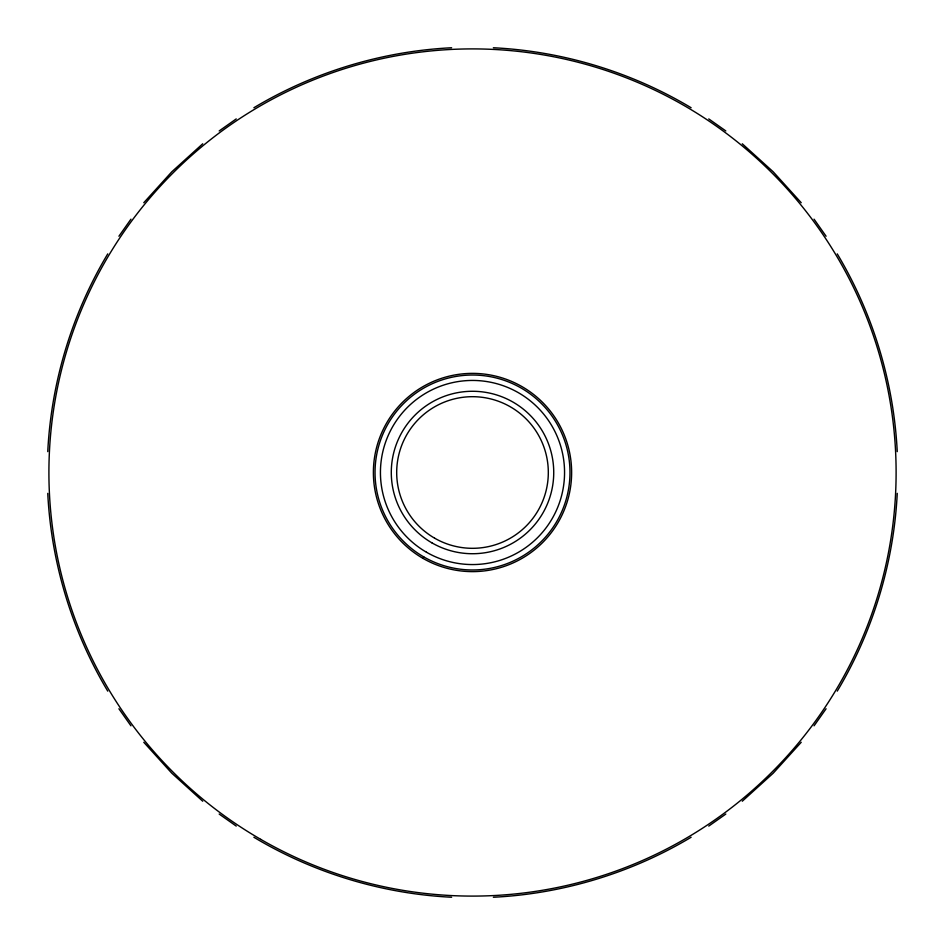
<?xml version="1.0" encoding="UTF-8"?>
<svg xmlns="http://www.w3.org/2000/svg" width="945" height="945" viewBox="0 0 945 945"><rect width="100%" height="100%" fill="white"/><g stroke="black" fill="none" stroke-linecap="round" stroke-linejoin="round"><path stroke-width="1.42" d="M47.758 451.639C51.219 382.111 71.997 313.598 107.754 253.874M897.242 493.361C893.781 562.889 873.003 631.402 837.246 691.126M118.916 236.238L130.942 219.181M814.058 725.819L826.084 708.762M143.782 202.726L171.801 171.801L202.726 143.782M801.218 742.274L773.199 773.199L742.274 801.218M219.181 130.942L236.238 118.916M708.762 826.084L725.819 814.058M253.874 107.754C313.598 71.997 382.111 51.219 451.639 47.758M691.126 837.246C631.402 873.003 562.889 893.781 493.361 897.242M493.361 47.758C562.889 51.219 631.402 71.997 691.126 107.754M451.639 897.242C382.111 893.781 313.598 873.003 253.874 837.246M708.762 118.916L725.819 130.942M219.181 814.058L236.238 826.084M742.274 143.782L773.199 171.801L801.218 202.726M202.726 801.218L171.801 773.199L143.782 742.274M814.058 219.181L826.084 236.238M118.916 708.762L130.942 725.819M837.246 253.874C873.003 313.598 893.781 382.111 897.242 451.639M107.754 691.126C71.997 631.402 51.219 562.889 47.758 493.361M434.594 538.154A75.813 75.813 0 0 0 548.313 472.5A75.813 75.813 0 0 0 434.594 406.846A75.813 75.813 0 0 0 434.594 538.154M260.702 839.349A423.608 423.608 0 0 0 896.108 472.5A423.608 423.608 0 0 0 260.702 105.651A423.608 423.608 0 0 0 260.702 839.349M423.762 556.912A97.477 97.477 0 0 0 569.977 472.5A97.477 97.477 0 0 0 423.762 388.088A97.477 97.477 0 0 0 423.762 556.912M422.935 558.341A99.13 99.13 0 0 0 571.63 472.5A99.13 99.13 0 0 0 422.935 386.659A99.13 99.13 0 0 0 422.935 558.341M426.467 552.223A92.055 92.055 0 0 0 564.555 472.5A92.055 92.055 0 0 0 426.467 392.777A92.055 92.055 0 0 0 426.467 552.223M431.889 542.843A81.235 81.235 0 0 0 553.735 472.5A81.235 81.235 0 0 0 431.889 402.157A81.235 81.235 0 0 0 431.889 542.843"/></g></svg>
